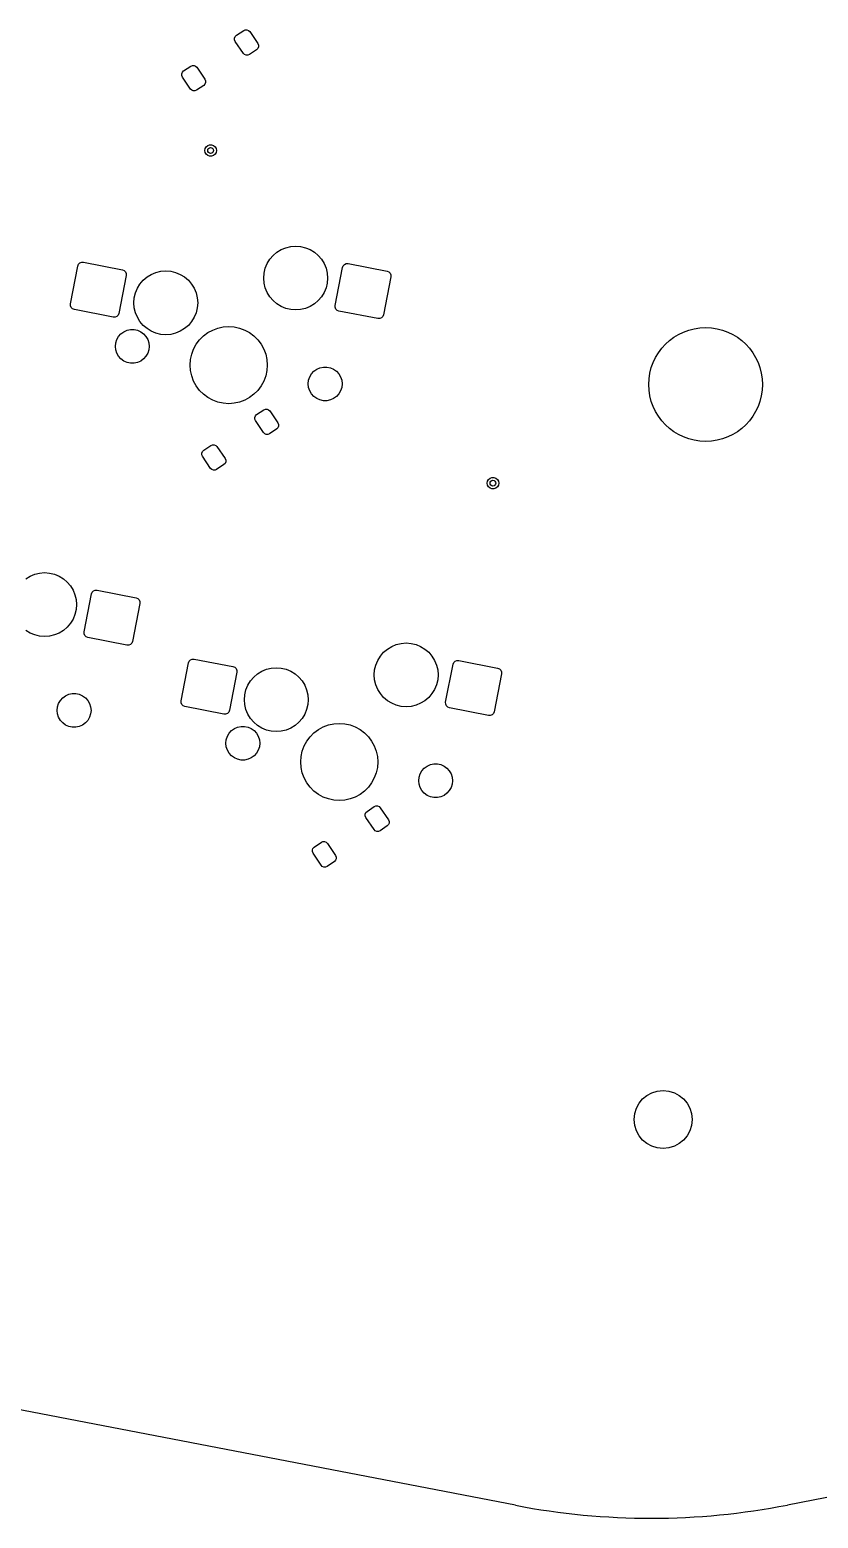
# Model space of a CAD drawing. Extents: x 101 to 518, y -308 to -134.
# Drawn here: x 226.3 to 267, y -308 to -231.1 of the extents above; entities that cross this region are included whole.
import ezdxf

# ---------------------------------------------------------------- set-up
doc = ezdxf.new("R2010")
doc.units = 0
doc.layers.add('BLACK', color=7, linetype='CONTINUOUS')

msp = doc.modelspace()

# ---------------------------------------------------------------- linework, layer by layer
at = {"layer": 'BLACK', "linetype": 'CONTINUOUS'}
for p, q in [((236.84943, -231.486245), (236.882672, -231.404992)), ((236.849813, -231.574035), (236.84943, -231.486245)), ((236.883763, -231.654996), (236.849813, -231.574035)), ((236.882672, -231.404992), (236.944478, -231.342644)), ((236.944478, -231.342644), (237.317545, -231.091007)), ((237.317545, -231.091007), (237.398505, -231.057057)), ((237.398505, -231.057057), (237.486295, -231.056674)), ((237.486295, -231.056674), (237.567549, -231.089916)), ((237.567549, -231.089916), (237.629897, -231.151722)), ((237.629897, -231.151722), (238.049291, -231.7735)), ((237.303157, -232.276774), (236.883763, -231.654996)), ((237.365505, -232.33858), (237.303157, -232.276774)), ((237.446759, -232.371822), (237.365505, -232.33858)), ((237.534549, -232.371439), (237.446759, -232.371822)), ((237.615509, -232.337489), (237.534549, -232.371439)), ((237.988576, -232.085852), (237.615509, -232.337489)), ((238.050382, -232.023504), (237.988576, -232.085852)), ((238.049291, -231.7735), (238.083241, -231.854461)), ((238.083624, -231.942251), (238.050382, -232.023504)), ((238.083241, -231.854461), (238.083624, -231.942251)), ((234.208654, -233.18798), (234.581721, -232.936343)), ((234.581721, -232.936343), (234.662681, -232.902393)), ((234.662681, -232.902393), (234.750471, -232.90201)), ((234.750471, -232.90201), (234.831725, -232.935252)), ((234.831725, -232.935252), (234.894073, -232.997058)), ((234.894073, -232.997058), (235.313467, -233.618836)), ((234.113606, -233.331581), (234.146848, -233.250328)), ((234.113989, -233.419371), (234.113606, -233.331581)), ((234.147939, -233.500332), (234.113989, -233.419371)), ((234.146848, -233.250328), (234.208654, -233.18798)), ((234.567333, -234.12211), (234.147939, -233.500332)), ((235.252752, -233.931188), (234.879685, -234.182825)), ((235.314558, -233.86884), (235.252752, -233.931188)), ((235.313467, -233.618836), (235.347417, -233.699797)), ((235.3478, -233.787587), (235.314558, -233.86884)), ((235.347417, -233.699797), (235.3478, -233.787587)), ((234.629681, -234.183916), (234.567333, -234.12211)), ((234.710935, -234.217158), (234.629681, -234.183916)), ((234.798725, -234.216775), (234.710935, -234.217158)), ((234.879685, -234.182825), (234.798725, -234.216775)), ((235.45974, -237.036503), (235.557646, -237.000869)), ((235.557646, -237.000869), (235.661834, -237.000869)), ((235.661834, -237.000869), (235.75974, -237.036503)), ((235.30974, -237.296311), (235.327832, -237.193705)), ((235.327832, -237.398917), (235.30974, -237.296311)), ((235.327832, -237.193705), (235.379927, -237.103475)), ((235.379927, -237.489147), (235.327832, -237.398917)), ((235.379927, -237.103475), (235.45974, -237.036503)), ((235.45974, -237.556119), (235.379927, -237.489147)), ((235.557646, -237.591753), (235.45974, -237.556119)), ((235.661834, -237.591753), (235.557646, -237.591753)), ((235.75974, -237.556119), (235.661834, -237.591753)), ((235.75974, -237.036503), (235.839553, -237.103475)), ((235.839553, -237.489147), (235.75974, -237.556119)), ((235.839553, -237.103475), (235.891648, -237.193705)), ((235.891648, -237.398917), (235.839553, -237.489147)), ((235.891648, -237.193705), (235.90974, -237.296311)), ((235.90974, -237.296311), (235.891648, -237.398917)), ((239.257818, -242.421207), (239.497024, -242.322125)), ((239.497024, -242.322125), (239.748785, -242.261682)), ((239.748785, -242.261682), (240.006902, -242.241368)), ((240.006902, -242.241368), (240.265019, -242.261682)), ((240.265019, -242.261682), (240.51678, -242.322125)), ((240.51678, -242.322125), (240.755986, -242.421207)), ((228.780308, -243.180501), (228.848981, -243.111226)), ((228.848981, -243.111226), (228.938937, -243.073504)), ((228.938937, -243.073504), (229.036481, -243.073079)), ((229.036481, -243.073079), (231.048817, -243.464237)), ((238.437659, -243.38149), (238.536741, -243.142284)), ((238.536741, -243.142284), (238.672024, -242.921522)), ((238.672024, -242.921522), (238.840176, -242.724642)), ((238.840176, -242.724642), (239.037056, -242.55649)), ((239.037056, -242.55649), (239.257818, -242.421207)), ((240.755986, -242.421207), (240.976748, -242.55649)), ((240.976748, -242.55649), (241.173628, -242.724642)), ((241.173628, -242.724642), (241.34178, -242.921522)), ((241.34178, -242.921522), (241.477063, -243.142284)), ((241.477063, -243.142284), (241.576145, -243.38149)), ((242.536521, -243.184274), (242.626477, -243.146552)), ((242.626477, -243.146552), (242.724021, -243.146127)), ((242.724021, -243.146127), (244.736357, -243.537285)), ((228.361754, -245.234038), (228.743372, -243.270783)), ((228.743372, -243.270783), (228.780308, -243.180501)), ((231.246522, -243.757346), (230.864904, -245.720601)), ((231.048817, -243.464237), (231.139099, -243.501172)), ((231.139099, -243.501172), (231.208375, -243.569846)), ((231.208375, -243.569846), (231.246096, -243.659802)), ((231.246096, -243.659802), (231.246522, -243.757346)), ((232.122188, -244.006338), (232.319068, -243.838186)), ((232.319068, -243.838186), (232.53983, -243.702903)), ((232.53983, -243.702903), (232.779036, -243.603821)), ((232.779036, -243.603821), (233.030797, -243.543378)), ((233.030797, -243.543378), (233.288914, -243.523064)), ((233.288914, -243.523064), (233.547031, -243.543378)), ((233.547031, -243.543378), (233.798792, -243.603821)), ((233.798792, -243.603821), (234.037998, -243.702903)), ((234.037998, -243.702903), (234.25876, -243.838186)), ((234.25876, -243.838186), (234.45564, -244.006338)), ((238.356902, -243.891368), (238.377216, -243.633251)), ((238.377216, -244.149485), (238.356902, -243.891368)), ((238.377216, -243.633251), (238.437659, -243.38149)), ((241.576145, -243.38149), (241.636588, -243.633251)), ((241.636588, -243.633251), (241.656902, -243.891368)), ((241.656902, -243.891368), (241.636588, -244.149485)), ((242.049294, -245.307086), (242.430912, -243.343831)), ((242.430912, -243.343831), (242.467848, -243.253549)), ((242.467848, -243.253549), (242.536521, -243.184274)), ((244.934062, -243.830394), (244.552444, -245.793649)), ((244.736357, -243.537285), (244.826639, -243.57422)), ((244.826639, -243.57422), (244.895915, -243.642894)), ((244.895915, -243.642894), (244.933636, -243.73285)), ((244.933636, -243.73285), (244.934062, -243.830394)), ((231.659228, -244.914947), (231.719671, -244.663186)), ((231.719671, -244.663186), (231.818753, -244.42398)), ((231.818753, -244.42398), (231.954036, -244.203218)), ((231.954036, -244.203218), (232.122188, -244.006338)), ((234.45564, -244.006338), (234.623792, -244.203218)), ((234.623792, -244.203218), (234.759075, -244.42398)), ((234.759075, -244.42398), (234.858157, -244.663186)), ((234.858157, -244.663186), (234.9186, -244.914947)), ((238.437659, -244.401246), (238.377216, -244.149485)), ((238.536741, -244.640452), (238.437659, -244.401246)), ((238.672024, -244.861214), (238.536741, -244.640452)), ((241.477063, -244.640452), (241.34178, -244.861214)), ((241.576145, -244.401246), (241.477063, -244.640452)), ((241.636588, -244.149485), (241.576145, -244.401246)), ((228.36218, -245.331582), (228.361754, -245.234038)), ((228.399901, -245.421538), (228.36218, -245.331582)), ((228.469177, -245.490212), (228.399901, -245.421538)), ((231.638914, -245.173064), (231.659228, -244.914947)), ((231.659228, -245.431181), (231.638914, -245.173064)), ((231.719671, -245.682942), (231.659228, -245.431181)), ((234.9186, -245.431181), (234.858157, -245.682942)), ((234.9186, -244.914947), (234.938914, -245.173064)), ((234.938914, -245.173064), (234.9186, -245.431181)), ((238.840176, -245.058094), (238.672024, -244.861214)), ((239.037056, -245.226246), (238.840176, -245.058094)), ((239.257818, -245.361529), (239.037056, -245.226246)), ((239.497024, -245.460611), (239.257818, -245.361529)), ((239.748785, -245.521054), (239.497024, -245.460611)), ((240.51678, -245.460611), (240.265019, -245.521054)), ((240.755986, -245.361529), (240.51678, -245.460611)), ((240.976748, -245.226246), (240.755986, -245.361529)), ((241.173628, -245.058094), (240.976748, -245.226246)), ((241.34178, -244.861214), (241.173628, -245.058094)), ((242.04972, -245.40463), (242.049294, -245.307086)), ((242.087441, -245.494586), (242.04972, -245.40463)), ((228.559459, -245.527147), (228.469177, -245.490212)), ((230.571795, -245.918305), (228.559459, -245.527147)), ((230.669339, -245.91788), (230.571795, -245.918305)), ((230.759295, -245.880158), (230.669339, -245.91788)), ((230.827968, -245.810883), (230.759295, -245.880158)), ((230.864904, -245.720601), (230.827968, -245.810883)), ((231.818753, -245.922148), (231.719671, -245.682942)), ((231.954036, -246.14291), (231.818753, -245.922148)), ((232.122188, -246.33979), (231.954036, -246.14291)), ((234.623792, -246.14291), (234.45564, -246.33979)), ((234.759075, -245.922148), (234.623792, -246.14291)), ((234.858157, -245.682942), (234.759075, -245.922148)), ((240.006902, -245.541368), (239.748785, -245.521054)), ((240.265019, -245.521054), (240.006902, -245.541368)), ((242.156717, -245.56326), (242.087441, -245.494586)), ((242.246999, -245.600195), (242.156717, -245.56326)), ((244.259335, -245.991353), (242.246999, -245.600195)), ((244.356879, -245.990928), (244.259335, -245.991353)), ((244.446835, -245.953206), (244.356879, -245.990928)), ((244.515508, -245.883931), (244.446835, -245.953206)), ((244.552444, -245.793649), (244.515508, -245.883931)), ((230.758241, -247.068174), (230.849703, -246.909757)), ((230.849703, -246.909757), (230.972104, -246.773817)), ((230.972104, -246.773817), (231.120093, -246.666297)), ((231.120093, -246.666297), (231.287203, -246.591895)), ((231.287203, -246.591895), (231.466131, -246.553862)), ((231.466131, -246.553862), (231.649055, -246.553862)), ((231.649055, -246.553862), (231.827983, -246.591895)), ((231.827983, -246.591895), (231.995093, -246.666297)), ((231.995093, -246.666297), (232.143082, -246.773817)), ((232.319068, -246.507942), (232.122188, -246.33979)), ((232.143082, -246.773817), (232.265483, -246.909757)), ((232.265483, -246.909757), (232.356945, -247.068174)), ((232.53983, -246.643225), (232.319068, -246.507942)), ((232.779036, -246.742307), (232.53983, -246.643225)), ((233.030797, -246.80275), (232.779036, -246.742307)), ((233.288914, -246.823064), (233.030797, -246.80275)), ((233.547031, -246.80275), (233.288914, -246.823064)), ((233.798792, -246.742307), (233.547031, -246.80275)), ((234.037998, -246.643225), (233.798792, -246.742307)), ((234.25876, -246.507942), (234.037998, -246.643225)), ((234.45564, -246.33979), (234.25876, -246.507942)), ((235.03737, -247.087652), (235.238532, -246.88649)), ((235.238532, -246.88649), (235.466275, -246.716004)), ((235.466275, -246.716004), (235.715963, -246.579664)), ((235.715963, -246.579664), (235.982512, -246.480246)), ((235.982512, -246.480246), (236.260497, -246.419774)), ((236.260497, -246.419774), (236.544259, -246.399479)), ((236.544259, -246.399479), (236.828021, -246.419774)), ((236.828021, -246.419774), (237.106006, -246.480246)), ((237.106006, -246.480246), (237.372555, -246.579664)), ((237.372555, -246.579664), (237.622243, -246.716004)), ((237.622243, -246.716004), (237.849986, -246.88649)), ((237.849986, -246.88649), (238.051148, -247.087652)), ((230.682593, -247.424069), (230.701714, -247.242146)), ((230.701714, -247.605992), (230.682593, -247.424069)), ((230.701714, -247.242146), (230.758241, -247.068174)), ((230.758241, -247.779964), (230.701714, -247.605992)), ((230.849703, -247.938381), (230.758241, -247.779964)), ((232.356945, -247.779964), (232.265483, -247.938381)), ((232.356945, -247.068174), (232.413472, -247.242146)), ((232.413472, -247.605992), (232.356945, -247.779964)), ((232.413472, -247.242146), (232.432593, -247.424069)), ((232.432593, -247.424069), (232.413472, -247.605992)), ((234.631126, -247.831632), (234.730544, -247.565083)), ((234.730544, -247.565083), (234.866884, -247.315395)), ((234.866884, -247.315395), (235.03737, -247.087652)), ((238.051148, -247.087652), (238.221634, -247.315395)), ((238.221634, -247.315395), (238.357974, -247.565083)), ((238.357974, -247.565083), (238.457392, -247.831632)), ((230.972104, -248.074321), (230.849703, -247.938381)), ((231.120093, -248.181841), (230.972104, -248.074321)), ((231.287203, -248.256243), (231.120093, -248.181841)), ((231.466131, -248.294276), (231.287203, -248.256243)), ((231.649055, -248.294276), (231.466131, -248.294276)), ((231.827983, -248.256243), (231.649055, -248.294276)), ((231.995093, -248.181841), (231.827983, -248.256243)), ((232.143082, -248.074321), (231.995093, -248.181841)), ((232.265483, -247.938381), (232.143082, -248.074321)), ((234.550359, -248.393379), (234.570654, -248.109617)), ((234.570654, -248.677141), (234.550359, -248.393379)), ((234.570654, -248.109617), (234.631126, -247.831632)), ((238.457392, -247.831632), (238.517864, -248.109617)), ((238.517864, -248.109617), (238.538159, -248.393379)), ((238.538159, -248.393379), (238.517864, -248.677141)), ((241.093425, -248.604917), (241.260535, -248.530515)), ((241.260535, -248.530515), (241.439463, -248.492482)), ((241.439463, -248.492482), (241.622387, -248.492482)), ((241.622387, -248.492482), (241.801315, -248.530515)), ((241.801315, -248.530515), (241.968425, -248.604917)), ((234.631126, -248.955126), (234.570654, -248.677141)), ((234.730544, -249.221675), (234.631126, -248.955126)), ((234.866884, -249.471363), (234.730544, -249.221675)), ((238.357974, -249.221675), (238.221634, -249.471363)), ((238.457392, -248.955126), (238.357974, -249.221675)), ((238.517864, -248.677141), (238.457392, -248.955126)), ((240.655925, -249.362689), (240.675046, -249.180766)), ((240.675046, -249.180766), (240.731573, -249.006794)), ((240.731573, -249.006794), (240.823035, -248.848377)), ((240.823035, -248.848377), (240.945436, -248.712437)), ((240.945436, -248.712437), (241.093425, -248.604917)), ((241.968425, -248.604917), (242.116414, -248.712437)), ((242.116414, -248.712437), (242.238815, -248.848377)), ((242.238815, -248.848377), (242.330277, -249.006794)), ((242.330277, -249.006794), (242.386804, -249.180766)), ((242.386804, -249.180766), (242.405925, -249.362689)), ((235.03737, -249.699106), (234.866884, -249.471363)), ((235.238532, -249.900268), (235.03737, -249.699106)), ((235.466275, -250.070754), (235.238532, -249.900268)), ((235.715963, -250.207094), (235.466275, -250.070754)), ((237.622243, -250.070754), (237.372555, -250.207094)), ((237.849986, -249.900268), (237.622243, -250.070754)), ((238.051148, -249.699106), (237.849986, -249.900268)), ((238.221634, -249.471363), (238.051148, -249.699106)), ((240.675046, -249.544612), (240.655925, -249.362689)), ((240.731573, -249.718584), (240.675046, -249.544612)), ((240.823035, -249.877001), (240.731573, -249.718584)), ((240.945436, -250.012941), (240.823035, -249.877001)), ((241.093425, -250.120461), (240.945436, -250.012941)), ((242.116414, -250.012941), (241.968425, -250.120461)), ((242.238815, -249.877001), (242.116414, -250.012941)), ((242.330277, -249.718584), (242.238815, -249.877001)), ((242.386804, -249.544612), (242.330277, -249.718584)), ((242.405925, -249.362689), (242.386804, -249.544612)), ((235.982512, -250.306512), (235.715963, -250.207094)), ((236.260497, -250.366984), (235.982512, -250.306512)), ((236.544259, -250.387279), (236.260497, -250.366984)), ((236.828021, -250.366984), (236.544259, -250.387279)), ((237.106006, -250.306512), (236.828021, -250.366984)), ((237.372555, -250.207094), (237.106006, -250.306512)), ((237.984566, -250.951369), (238.357633, -250.699732)), ((238.357633, -250.699732), (238.438593, -250.665782)), ((238.438593, -250.665782), (238.526383, -250.665399)), ((238.526383, -250.665399), (238.607637, -250.698641)), ((238.607637, -250.698641), (238.669985, -250.760447)), ((238.669985, -250.760447), (239.089379, -251.382225)), ((241.260535, -250.194863), (241.093425, -250.120461)), ((241.439463, -250.232896), (241.260535, -250.194863)), ((241.622387, -250.232896), (241.439463, -250.232896)), ((241.801315, -250.194863), (241.622387, -250.232896)), ((241.968425, -250.120461), (241.801315, -250.194863)), ((237.889518, -251.09497), (237.92276, -251.013717)), ((237.889901, -251.18276), (237.889518, -251.09497)), ((237.923851, -251.263721), (237.889901, -251.18276)), ((237.92276, -251.013717), (237.984566, -250.951369)), ((238.343245, -251.885499), (237.923851, -251.263721)), ((239.09047, -251.632229), (239.028664, -251.694577)), ((239.089379, -251.382225), (239.123329, -251.463186)), ((239.123712, -251.550976), (239.09047, -251.632229)), ((239.123329, -251.463186), (239.123712, -251.550976)), ((238.405593, -251.947305), (238.343245, -251.885499)), ((238.486847, -251.980547), (238.405593, -251.947305)), ((238.574637, -251.980164), (238.486847, -251.980547)), ((238.655597, -251.946214), (238.574637, -251.980164)), ((239.028664, -251.694577), (238.655597, -251.946214)), ((235.153694, -252.940306), (235.186936, -252.859053)), ((235.154077, -253.028096), (235.153694, -252.940306)), ((235.188027, -253.109057), (235.154077, -253.028096)), ((235.186936, -252.859053), (235.248742, -252.796705)), ((235.607421, -253.730835), (235.188027, -253.109057)), ((235.248742, -252.796705), (235.621809, -252.545068)), ((235.621809, -252.545068), (235.702769, -252.511118)), ((235.702769, -252.511118), (235.790559, -252.510735)), ((235.790559, -252.510735), (235.871813, -252.543977)), ((235.871813, -252.543977), (235.934161, -252.605783)), ((235.934161, -252.605783), (236.353555, -253.227561)), ((235.669769, -253.792641), (235.607421, -253.730835)), ((235.751023, -253.825883), (235.669769, -253.792641)), ((235.838813, -253.8255), (235.751023, -253.825883)), ((235.919773, -253.79155), (235.838813, -253.8255)), ((236.29284, -253.539913), (235.919773, -253.79155)), ((236.354646, -253.477565), (236.29284, -253.539913)), ((236.353555, -253.227561), (236.387505, -253.308522)), ((236.387888, -253.396312), (236.354646, -253.477565)), ((236.387505, -253.308522), (236.387888, -253.396312)), ((249.90974, -254.496311), (249.927832, -254.393705)), ((249.927832, -254.598917), (249.90974, -254.496311)), ((249.927832, -254.393705), (249.979927, -254.303475)), ((249.979927, -254.689147), (249.927832, -254.598917)), ((249.979927, -254.303475), (250.05974, -254.236503)), ((250.05974, -254.756119), (249.979927, -254.689147)), ((250.05974, -254.236503), (250.157646, -254.200869)), ((250.157646, -254.200869), (250.261834, -254.200869)), ((250.261834, -254.200869), (250.35974, -254.236503)), ((250.35974, -254.236503), (250.439553, -254.303475)), ((250.439553, -254.689147), (250.35974, -254.756119)), ((250.439553, -254.303475), (250.491648, -254.393705)), ((250.491648, -254.598917), (250.439553, -254.689147)), ((250.491648, -254.393705), (250.50974, -254.496311)), ((250.50974, -254.496311), (250.491648, -254.598917)), ((250.157646, -254.791753), (250.05974, -254.756119)), ((250.261834, -254.791753), (250.157646, -254.791753)), ((250.35974, -254.756119), (250.261834, -254.791753)), ((226.052145, -259.439032), (226.272907, -259.303749)), ((226.272907, -259.303749), (226.512113, -259.204667)), ((226.512113, -259.204667), (226.763874, -259.144224)), ((226.763874, -259.144224), (227.021991, -259.12391)), ((227.021991, -259.12391), (227.280108, -259.144224)), ((227.280108, -259.144224), (227.531869, -259.204667)), ((227.531869, -259.204667), (227.771075, -259.303749)), ((227.771075, -259.303749), (227.991837, -259.439032)), ((227.991837, -259.439032), (228.188717, -259.607184)), ((228.188717, -259.607184), (228.356869, -259.804064)), ((228.356869, -259.804064), (228.492152, -260.024826)), ((228.492152, -260.024826), (228.591234, -260.264032)), ((229.482937, -260.136091), (229.55161, -260.066816)), ((229.55161, -260.066816), (229.641566, -260.029094)), ((229.641566, -260.029094), (229.73911, -260.028669)), ((229.73911, -260.028669), (231.751446, -260.419827)), ((228.591234, -260.264032), (228.651677, -260.515793)), ((228.651677, -260.515793), (228.671991, -260.77391)), ((228.671991, -260.77391), (228.651677, -261.032027)), ((229.064383, -262.189628), (229.446001, -260.226373)), ((229.446001, -260.226373), (229.482937, -260.136091)), ((231.949151, -260.712936), (231.567533, -262.676191)), ((231.751446, -260.419827), (231.841728, -260.456762)), ((231.841728, -260.456762), (231.911004, -260.525436)), ((231.911004, -260.525436), (231.948725, -260.615392)), ((231.948725, -260.615392), (231.949151, -260.712936)), ((228.492152, -261.522994), (228.356869, -261.743756)), ((228.591234, -261.283788), (228.492152, -261.522994)), ((228.651677, -261.032027), (228.591234, -261.283788)), ((226.272907, -262.244071), (226.052145, -262.108788)), ((226.512113, -262.343153), (226.272907, -262.244071)), ((226.763874, -262.403596), (226.512113, -262.343153)), ((227.021991, -262.42391), (226.763874, -262.403596)), ((227.280108, -262.403596), (227.021991, -262.42391)), ((227.531869, -262.343153), (227.280108, -262.403596)), ((227.771075, -262.244071), (227.531869, -262.343153)), ((227.991837, -262.108788), (227.771075, -262.244071)), ((228.188717, -261.940636), (227.991837, -262.108788)), ((228.356869, -261.743756), (228.188717, -261.940636)), ((229.064809, -262.287172), (229.064383, -262.189628)), ((229.10253, -262.377128), (229.064809, -262.287172)), ((229.171806, -262.445802), (229.10253, -262.377128)), ((229.262088, -262.482737), (229.171806, -262.445802)), ((231.274424, -262.873895), (229.262088, -262.482737)), ((231.371968, -262.87347), (231.274424, -262.873895)), ((231.461924, -262.835748), (231.371968, -262.87347)), ((231.530597, -262.766473), (231.461924, -262.835748)), ((231.567533, -262.676191), (231.530597, -262.766473)), ((244.555263, -263.242096), (244.752143, -263.073944)), ((244.752143, -263.073944), (244.972905, -262.938661)), ((244.972905, -262.938661), (245.212111, -262.839579)), ((245.212111, -262.839579), (245.463872, -262.779136)), ((245.463872, -262.779136), (245.721989, -262.758822)), ((245.721989, -262.758822), (245.980106, -262.779136)), ((245.980106, -262.779136), (246.231867, -262.839579)), ((246.231867, -262.839579), (246.471073, -262.938661)), ((246.471073, -262.938661), (246.691835, -263.073944)), ((246.691835, -263.073944), (246.888715, -263.242096)), ((234.076841, -265.751492), (234.458459, -263.788237)), ((234.458459, -263.788237), (234.495395, -263.697955)), ((234.495395, -263.697955), (234.564068, -263.62868)), ((234.564068, -263.62868), (234.654024, -263.590958)), ((234.654024, -263.590958), (234.751568, -263.590533)), ((234.751568, -263.590533), (236.763904, -263.981691)), ((244.092303, -264.150705), (244.152746, -263.898944)), ((244.152746, -263.898944), (244.251828, -263.659738)), ((244.251828, -263.659738), (244.387111, -263.438976)), ((244.387111, -263.438976), (244.555263, -263.242096)), ((246.888715, -263.242096), (247.056867, -263.438976)), ((247.056867, -263.438976), (247.19215, -263.659738)), ((247.19215, -263.659738), (247.291232, -263.898944)), ((247.291232, -263.898944), (247.351675, -264.150705)), ((247.764381, -265.82454), (248.145999, -263.861285)), ((248.145999, -263.861285), (248.182935, -263.771003)), ((248.182935, -263.771003), (248.251608, -263.701728)), ((248.251608, -263.701728), (248.341564, -263.664006)), ((248.341564, -263.664006), (248.439108, -263.663581)), ((248.439108, -263.663581), (250.451444, -264.054739)), ((236.961609, -264.2748), (236.579991, -266.238055)), ((236.763904, -263.981691), (236.854186, -264.018626)), ((236.854186, -264.018626), (236.923462, -264.0873)), ((236.923462, -264.0873), (236.961183, -264.177256)), ((236.961183, -264.177256), (236.961609, -264.2748)), ((237.669123, -264.720672), (237.837275, -264.523792)), ((237.837275, -264.523792), (238.034155, -264.35564)), ((238.034155, -264.35564), (238.254917, -264.220357)), ((238.254917, -264.220357), (238.494123, -264.121275)), ((238.494123, -264.121275), (238.745884, -264.060832)), ((238.745884, -264.060832), (239.004001, -264.040518)), ((239.004001, -264.040518), (239.262118, -264.060832)), ((239.262118, -264.060832), (239.513879, -264.121275)), ((239.513879, -264.121275), (239.753085, -264.220357)), ((239.753085, -264.220357), (239.973847, -264.35564)), ((239.973847, -264.35564), (240.170727, -264.523792)), ((240.170727, -264.523792), (240.338879, -264.720672)), ((244.071989, -264.408822), (244.092303, -264.150705)), ((244.092303, -264.666939), (244.071989, -264.408822)), ((244.152746, -264.9187), (244.092303, -264.666939)), ((247.351675, -264.666939), (247.291232, -264.9187)), ((247.351675, -264.150705), (247.371989, -264.408822)), ((247.371989, -264.408822), (247.351675, -264.666939)), ((250.649149, -264.347848), (250.267531, -266.311103)), ((250.451444, -264.054739), (250.541726, -264.091674)), ((250.541726, -264.091674), (250.611002, -264.160348)), ((250.611002, -264.160348), (250.648723, -264.250304)), ((250.648723, -264.250304), (250.649149, -264.347848)), ((227.960525, -265.594979), (228.108514, -265.487459)), ((228.108514, -265.487459), (228.275624, -265.413057)), ((228.275624, -265.413057), (228.454552, -265.375024)), ((228.454552, -265.375024), (228.637476, -265.375024)), ((228.637476, -265.375024), (228.816404, -265.413057)), ((228.816404, -265.413057), (228.983514, -265.487459)), ((228.983514, -265.487459), (229.131503, -265.594979)), ((237.354001, -265.690518), (237.374315, -265.432401)), ((237.374315, -265.432401), (237.434758, -265.18064)), ((237.434758, -265.18064), (237.53384, -264.941434)), ((237.53384, -264.941434), (237.669123, -264.720672)), ((240.338879, -264.720672), (240.474162, -264.941434)), ((240.474162, -264.941434), (240.573244, -265.18064)), ((240.573244, -265.18064), (240.633687, -265.432401)), ((240.633687, -265.432401), (240.654001, -265.690518)), ((244.251828, -265.157906), (244.152746, -264.9187)), ((244.387111, -265.378668), (244.251828, -265.157906)), ((244.555263, -265.575548), (244.387111, -265.378668)), ((247.056867, -265.378668), (246.888715, -265.575548)), ((247.19215, -265.157906), (247.056867, -265.378668)), ((247.291232, -264.9187), (247.19215, -265.157906)), ((227.671014, -266.245231), (227.690135, -266.063308)), ((227.690135, -266.427154), (227.671014, -266.245231)), ((227.690135, -266.063308), (227.746662, -265.889336)), ((227.746662, -265.889336), (227.838124, -265.730919)), ((227.838124, -265.730919), (227.960525, -265.594979)), ((229.131503, -265.594979), (229.253904, -265.730919)), ((229.253904, -265.730919), (229.345366, -265.889336)), ((229.345366, -265.889336), (229.401893, -266.063308)), ((229.401893, -266.063308), (229.421014, -266.245231)), ((229.421014, -266.245231), (229.401893, -266.427154)), ((234.077267, -265.849036), (234.076841, -265.751492)), ((234.114988, -265.938992), (234.077267, -265.849036)), ((234.184264, -266.007666), (234.114988, -265.938992)), ((234.274546, -266.044601), (234.184264, -266.007666)), ((236.286882, -266.435759), (234.274546, -266.044601)), ((236.579991, -266.238055), (236.543055, -266.328337)), ((237.374315, -265.948635), (237.354001, -265.690518)), ((237.434758, -266.200396), (237.374315, -265.948635)), ((237.53384, -266.439602), (237.434758, -266.200396)), ((240.573244, -266.200396), (240.474162, -266.439602)), ((240.633687, -265.948635), (240.573244, -266.200396)), ((240.654001, -265.690518), (240.633687, -265.948635)), ((244.752143, -265.7437), (244.555263, -265.575548)), ((244.972905, -265.878983), (244.752143, -265.7437)), ((245.212111, -265.978065), (244.972905, -265.878983)), ((245.463872, -266.038508), (245.212111, -265.978065)), ((245.721989, -266.058822), (245.463872, -266.038508)), ((245.980106, -266.038508), (245.721989, -266.058822)), ((246.231867, -265.978065), (245.980106, -266.038508)), ((246.471073, -265.878983), (246.231867, -265.978065)), ((246.691835, -265.7437), (246.471073, -265.878983)), ((246.888715, -265.575548), (246.691835, -265.7437)), ((247.764807, -265.922084), (247.764381, -265.82454)), ((247.802528, -266.01204), (247.764807, -265.922084)), ((247.871804, -266.080714), (247.802528, -266.01204)), ((247.962086, -266.117649), (247.871804, -266.080714)), ((249.974422, -266.508807), (247.962086, -266.117649)), ((227.746662, -266.601126), (227.690135, -266.427154)), ((227.838124, -266.759543), (227.746662, -266.601126)), ((227.960525, -266.895483), (227.838124, -266.759543)), ((228.108514, -267.003003), (227.960525, -266.895483)), ((228.275624, -267.077405), (228.108514, -267.003003)), ((228.983514, -267.003003), (228.816404, -267.077405)), ((229.131503, -266.895483), (228.983514, -267.003003)), ((229.253904, -266.759543), (229.131503, -266.895483)), ((229.345366, -266.601126), (229.253904, -266.759543)), ((229.401893, -266.427154), (229.345366, -266.601126)), ((236.384426, -266.435334), (236.286882, -266.435759)), ((236.474382, -266.397612), (236.384426, -266.435334)), ((236.543055, -266.328337), (236.474382, -266.397612)), ((237.669123, -266.660364), (237.53384, -266.439602)), ((237.837275, -266.857244), (237.669123, -266.660364)), ((238.034155, -267.025396), (237.837275, -266.857244)), ((238.254917, -267.160679), (238.034155, -267.025396)), ((239.973847, -267.025396), (239.753085, -267.160679)), ((240.170727, -266.857244), (239.973847, -267.025396)), ((240.338879, -266.660364), (240.170727, -266.857244)), ((240.474162, -266.439602), (240.338879, -266.660364)), ((241.43105, -267.097118), (241.697599, -266.9977)), ((241.697599, -266.9977), (241.975584, -266.937228)), ((241.975584, -266.937228), (242.259346, -266.916933)), ((242.259346, -266.916933), (242.543108, -266.937228)), ((242.543108, -266.937228), (242.821093, -266.9977)), ((242.821093, -266.9977), (243.087642, -267.097118)), ((250.071966, -266.508382), (249.974422, -266.508807)), ((250.161922, -266.47066), (250.071966, -266.508382)), ((250.230595, -266.401385), (250.161922, -266.47066)), ((250.267531, -266.311103), (250.230595, -266.401385)), ((228.454552, -267.115438), (228.275624, -267.077405)), ((228.637476, -267.115438), (228.454552, -267.115438)), ((228.816404, -267.077405), (228.637476, -267.115438)), ((236.39768, -267.941523), (236.416801, -267.7596)), ((236.416801, -267.7596), (236.473328, -267.585628)), ((236.473328, -267.585628), (236.56479, -267.427211)), ((236.56479, -267.427211), (236.687191, -267.291271)), ((236.687191, -267.291271), (236.83518, -267.183751)), ((236.83518, -267.183751), (237.00229, -267.109349)), ((237.00229, -267.109349), (237.181218, -267.071316)), ((237.181218, -267.071316), (237.364142, -267.071316)), ((237.364142, -267.071316), (237.54307, -267.109349)), ((237.54307, -267.109349), (237.71018, -267.183751)), ((237.71018, -267.183751), (237.858169, -267.291271)), ((237.858169, -267.291271), (237.98057, -267.427211)), ((237.98057, -267.427211), (238.072032, -267.585628)), ((238.072032, -267.585628), (238.128559, -267.7596)), ((238.128559, -267.7596), (238.14768, -267.941523)), ((238.494123, -267.259761), (238.254917, -267.160679)), ((238.745884, -267.320204), (238.494123, -267.259761)), ((239.004001, -267.340518), (238.745884, -267.320204)), ((239.262118, -267.320204), (239.004001, -267.340518)), ((239.513879, -267.259761), (239.262118, -267.320204)), ((239.753085, -267.160679), (239.513879, -267.259761)), ((240.581971, -267.832849), (240.752457, -267.605106)), ((240.752457, -267.605106), (240.953619, -267.403944)), ((240.953619, -267.403944), (241.181362, -267.233458)), ((241.181362, -267.233458), (241.43105, -267.097118)), ((243.087642, -267.097118), (243.33733, -267.233458)), ((243.33733, -267.233458), (243.565073, -267.403944)), ((243.565073, -267.403944), (243.766235, -267.605106)), ((243.766235, -267.605106), (243.936721, -267.832849)), ((236.416801, -268.123446), (236.39768, -267.941523)), ((236.473328, -268.297418), (236.416801, -268.123446)), ((236.56479, -268.455835), (236.473328, -268.297418)), ((236.687191, -268.591775), (236.56479, -268.455835)), ((237.98057, -268.455835), (237.858169, -268.591775)), ((238.072032, -268.297418), (237.98057, -268.455835)), ((238.128559, -268.123446), (238.072032, -268.297418)), ((238.14768, -267.941523), (238.128559, -268.123446)), ((240.285741, -268.627071), (240.346213, -268.349086)), ((240.346213, -268.349086), (240.445631, -268.082537)), ((240.445631, -268.082537), (240.581971, -267.832849)), ((243.936721, -267.832849), (244.073061, -268.082537)), ((244.073061, -268.082537), (244.172479, -268.349086)), ((244.172479, -268.349086), (244.232951, -268.627071)), ((236.83518, -268.699295), (236.687191, -268.591775)), ((237.00229, -268.773697), (236.83518, -268.699295)), ((237.181218, -268.81173), (237.00229, -268.773697)), ((237.364142, -268.81173), (237.181218, -268.81173)), ((237.54307, -268.773697), (237.364142, -268.81173)), ((237.71018, -268.699295), (237.54307, -268.773697)), ((237.858169, -268.591775), (237.71018, -268.699295)), ((240.265446, -268.910833), (240.285741, -268.627071)), ((240.285741, -269.194595), (240.265446, -268.910833)), ((240.346213, -269.47258), (240.285741, -269.194595)), ((244.232951, -269.194595), (244.172479, -269.47258)), ((244.232951, -268.627071), (244.253246, -268.910833)), ((244.253246, -268.910833), (244.232951, -269.194595)), ((246.538122, -269.365831), (246.660523, -269.229891)), ((246.660523, -269.229891), (246.808512, -269.122371)), ((246.808512, -269.122371), (246.975622, -269.047969)), ((246.975622, -269.047969), (247.15455, -269.009936)), ((247.15455, -269.009936), (247.337474, -269.009936)), ((247.337474, -269.009936), (247.516402, -269.047969)), ((247.516402, -269.047969), (247.683512, -269.122371)), ((247.683512, -269.122371), (247.831501, -269.229891)), ((247.831501, -269.229891), (247.953902, -269.365831)), ((240.445631, -269.739129), (240.346213, -269.47258)), ((240.581971, -269.988817), (240.445631, -269.739129)), ((240.752457, -270.21656), (240.581971, -269.988817)), ((243.936721, -269.988817), (243.766235, -270.21656)), ((244.073061, -269.739129), (243.936721, -269.988817)), ((244.172479, -269.47258), (244.073061, -269.739129)), ((246.371012, -269.880143), (246.390133, -269.69822)), ((246.390133, -270.062066), (246.371012, -269.880143)), ((246.390133, -269.69822), (246.44666, -269.524248)), ((246.44666, -270.236038), (246.390133, -270.062066)), ((246.44666, -269.524248), (246.538122, -269.365831)), ((247.953902, -269.365831), (248.045364, -269.524248)), ((248.045364, -269.524248), (248.101891, -269.69822)), ((248.101891, -270.062066), (248.045364, -270.236038)), ((248.101891, -269.69822), (248.121012, -269.880143)), ((248.121012, -269.880143), (248.101891, -270.062066)), ((240.953619, -270.417722), (240.752457, -270.21656)), ((241.181362, -270.588208), (240.953619, -270.417722)), ((241.43105, -270.724548), (241.181362, -270.588208)), ((241.697599, -270.823966), (241.43105, -270.724548)), ((241.975584, -270.884438), (241.697599, -270.823966)), ((242.821093, -270.823966), (242.543108, -270.884438)), ((243.087642, -270.724548), (242.821093, -270.823966)), ((243.33733, -270.588208), (243.087642, -270.724548)), ((243.565073, -270.417722), (243.33733, -270.588208)), ((243.766235, -270.21656), (243.565073, -270.417722)), ((246.538122, -270.394455), (246.44666, -270.236038)), ((246.660523, -270.530395), (246.538122, -270.394455)), ((246.808512, -270.637915), (246.660523, -270.530395)), ((246.975622, -270.712317), (246.808512, -270.637915)), ((247.15455, -270.75035), (246.975622, -270.712317)), ((247.337474, -270.75035), (247.15455, -270.75035)), ((247.516402, -270.712317), (247.337474, -270.75035)), ((247.683512, -270.637915), (247.516402, -270.712317)), ((247.831501, -270.530395), (247.683512, -270.637915)), ((247.953902, -270.394455), (247.831501, -270.530395)), ((248.045364, -270.236038), (247.953902, -270.394455)), ((242.259346, -270.904733), (241.975584, -270.884438)), ((242.543108, -270.884438), (242.259346, -270.904733)), ((243.604605, -271.612424), (243.637847, -271.531171)), ((243.604988, -271.700214), (243.604605, -271.612424)), ((243.637847, -271.531171), (243.699653, -271.468823)), ((243.699653, -271.468823), (244.07272, -271.217186)), ((244.07272, -271.217186), (244.15368, -271.183236)), ((244.15368, -271.183236), (244.24147, -271.182853)), ((244.24147, -271.182853), (244.322724, -271.216095)), ((244.322724, -271.216095), (244.385072, -271.277901)), ((244.385072, -271.277901), (244.804466, -271.899679)), ((243.638938, -271.781175), (243.604988, -271.700214)), ((244.058332, -272.402953), (243.638938, -271.781175)), ((244.12068, -272.464759), (244.058332, -272.402953)), ((244.743751, -272.212031), (244.370684, -272.463668)), ((244.805557, -272.149683), (244.743751, -272.212031)), ((244.804466, -271.899679), (244.838416, -271.98064)), ((244.838799, -272.06843), (244.805557, -272.149683)), ((244.838416, -271.98064), (244.838799, -272.06843)), ((240.963829, -273.314159), (241.336896, -273.062522)), ((241.336896, -273.062522), (241.417856, -273.028572)), ((241.417856, -273.028572), (241.505646, -273.028189)), ((241.505646, -273.028189), (241.5869, -273.061431)), ((241.5869, -273.061431), (241.649248, -273.123237)), ((241.649248, -273.123237), (242.068642, -273.745015)), ((244.201934, -272.498001), (244.12068, -272.464759)), ((244.289724, -272.497618), (244.201934, -272.498001)), ((244.370684, -272.463668), (244.289724, -272.497618)), ((441.651426, -273.055222), (265.437832, -307.329325)), ((240.868781, -273.45776), (240.902023, -273.376507)), ((240.869164, -273.54555), (240.868781, -273.45776)), ((240.903114, -273.626511), (240.869164, -273.54555)), ((240.902023, -273.376507), (240.963829, -273.314159)), ((241.322508, -274.248289), (240.903114, -273.626511)), ((242.068642, -273.745015), (242.102592, -273.825976)), ((242.102975, -273.913766), (242.069733, -273.995019)), ((242.102592, -273.825976), (242.102975, -273.913766)), ((241.384856, -274.310095), (241.322508, -274.248289)), ((241.46611, -274.343337), (241.384856, -274.310095)), ((241.5539, -274.342954), (241.46611, -274.343337)), ((241.63486, -274.309004), (241.5539, -274.342954)), ((242.007927, -274.057367), (241.63486, -274.309004)), ((242.069733, -273.995019), (242.007927, -274.057367)), ((251.379039, -307.342807), (108.80974, -279.896311))]:
    msp.add_line(p, q, dxfattribs=at)
at = {"layer": 'BLACK'}
for centre, radius in [((235.60974, -237.296311), 0.15), ((261.20974, -249.396311), 2.941088), ((250.20974, -254.496311), 0.15), ((259.00974, -287.396311), 1.5)]:
    msp.add_circle(centre, radius, dxfattribs=at)
msp.add_arc((258.3736, -271.0099), 37.000054, -100.89687657, -78.99323421, dxfattribs=at)

doc.saveas('drawing.dxf')
